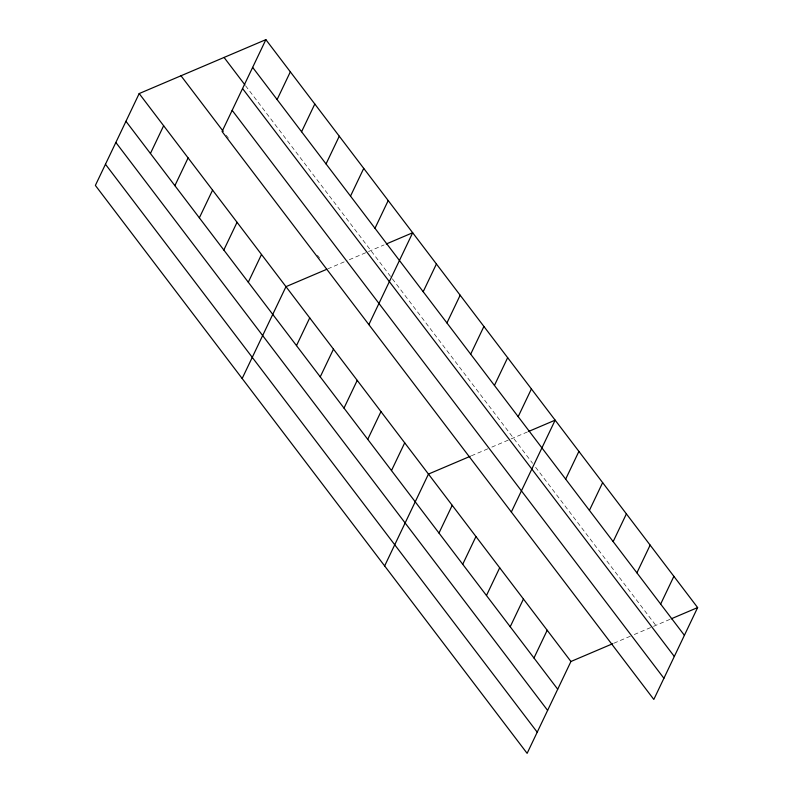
<?xml version="1.0" encoding="UTF-8"?>
<svg xmlns="http://www.w3.org/2000/svg" width="793" height="793" viewBox="0 0 793 793"><rect width="100%" height="100%" fill="white"/><g stroke="black" fill="none" stroke-linecap="round" stroke-linejoin="round"><path stroke-width="0.59" stroke-dasharray="3.96 2.97" d="M327.787 268.867L347.056 260.669M349.326 259.707L384.07 244.918M471.399 455.806L489.539 448.085M491.809 447.123L509.939 439.401M511.079 438.916L527.642 431.868M613.881 643.222L632.021 635.5M634.281 634.539L652.421 626.817M653.551 626.341L670.125 619.283M245.562 85.723L532.638 463.33M535.602 467.236L655.821 625.37M226.213 135.266L228.443 138.19M317.408 255.217L319.629 258.141"/><path stroke-width="1.19" d="M265.873 39.65L222.06 131.509L653.819 699.436L697.632 607.577L265.873 39.65L139.181 93.564L95.368 185.423L527.127 753.35L570.94 661.491L612.751 643.698M150.422 153.475L163.645 125.75M174.886 185.661L188.11 157.926M199.35 217.847L212.583 190.112M277.114 99.561L290.337 71.836M223.814 250.023L237.048 222.298M301.578 131.747L314.811 104.012M248.288 282.209L261.512 254.474M326.042 163.933L339.275 136.198M242.162 378.519L285.976 286.66L326.686 269.333M350.516 196.109L363.739 168.384M296.493 345.629L309.726 317.894M374.98 228.295L388.203 200.56M320.243 376.863L333.476 349.138M368.864 324.605L412.677 232.745L386.27 243.986M343.993 408.098L357.217 380.372M423.194 291.715L436.418 263.98M367.734 439.342L380.967 411.607M446.935 322.949L460.168 295.214M391.484 470.576L404.708 442.841M470.685 354.184L483.908 326.458M384.645 565.934L428.458 474.075L470.269 456.282M494.435 385.418L507.659 357.693M438.975 533.045L452.208 505.31M518.176 416.662L531.409 388.927M462.725 564.279L475.949 536.554M511.336 512.02L555.15 420.161L528.743 431.402M486.466 595.523L499.699 567.788M565.667 479.131L578.9 451.395M510.216 626.757L523.439 599.022M589.417 510.365L602.64 482.64M533.967 657.992L547.19 630.257M613.167 541.599L626.391 513.874M636.908 572.843L650.141 545.108M660.658 604.078L673.881 576.342M671.225 618.818L697.632 607.577M252.65 67.385L684.399 635.312M224.062 57.443L244.829 84.752M242.559 88.538L674.308 656.475M232.161 110.346L663.91 678.273M180.992 75.771L223.249 131.36M139.181 93.564L570.94 661.491M125.958 121.299L557.707 689.226M115.857 142.462L547.616 710.389M105.459 164.26L537.218 732.187"/></g></svg>
